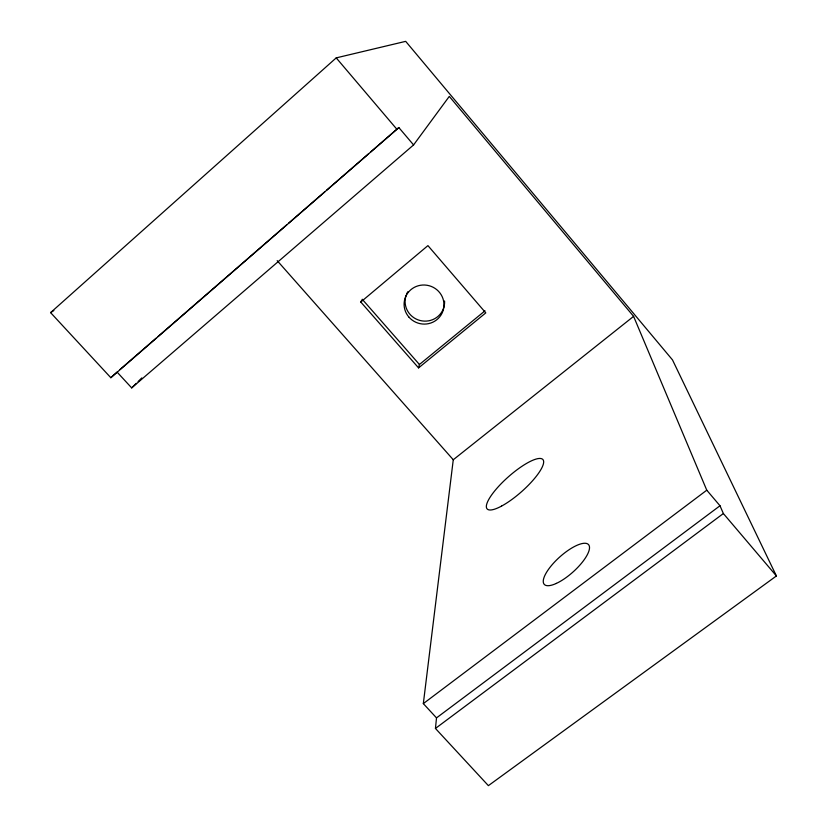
<?xml version="1.0" encoding="UTF-8"?>
<svg xmlns="http://www.w3.org/2000/svg" width="827" height="827" viewBox="0 0 827 827"><rect width="100%" height="100%" fill="white"/><g stroke="black" fill="none" stroke-linecap="round" stroke-linejoin="round"><path stroke-width="1.24" d="M435.447 728.453L436.511 717.888L719.997 505.762L706.775 490.194L633.596 316.369L449.288 96.397L413.583 144.932L131.679 387.894L117.052 372.057L110.828 377.712L50.592 312.627L336.217 57.88L405.685 41.35L672.496 359.91L776.408 575.954L488.385 785.65L435.447 728.453L723.367 513.536L719.997 505.762M436.511 717.888L423.331 703.612L453.268 459.76L633.596 316.369M361.74 300.18L360.789 302.031L418.565 367.891L419.423 364.5L485.004 310.818M110.828 377.712L398.841 127.565L413.583 144.932M131.679 387.894L136.279 383.366M138.109 381.547L141.789 377.929M119.977 369.524L156.055 338.222M158.009 336.527L286.711 224.851M288.664 223.166L324.742 191.864M326.686 190.169L368.615 153.791M370.568 152.096L398.841 127.565M360.789 302.031L427.931 245.619L485.78 312.895L418.565 367.891M423.331 703.612L706.775 490.194M50.592 312.627L53.848 310.528M277.19 260.66L453.268 459.76M362.226 299.25L419.423 364.5M336.217 57.88L397.012 129.425M723.367 513.536L776.408 575.954M444.575 301.018A19.796 19.321 16.8 0 1 422.08 320.907A19.796 19.321 16.8 0 1 406.181 295.187M406.636 294.019A19.796 19.321 16.8 0 1 407.804 291.755M501.534 506.103A37.246 9.934 -41.5 0 0 543.649 461.497A37.246 9.934 -41.5 0 0 499.828 485.087A37.246 9.934 -41.5 0 0 501.534 506.103M556.395 583.386A29.751 10.017 -41.9 0 0 589.455 546.709A29.751 10.017 -41.9 0 0 553.304 563.394A29.751 10.017 -41.9 0 0 556.395 583.386M408.869 317.041A19.982 19.507 16.8 0 0 442.838 311.324A19.982 19.507 16.8 0 0 420.405 285.284A19.982 19.507 16.8 0 0 408.869 317.041"/></g></svg>
